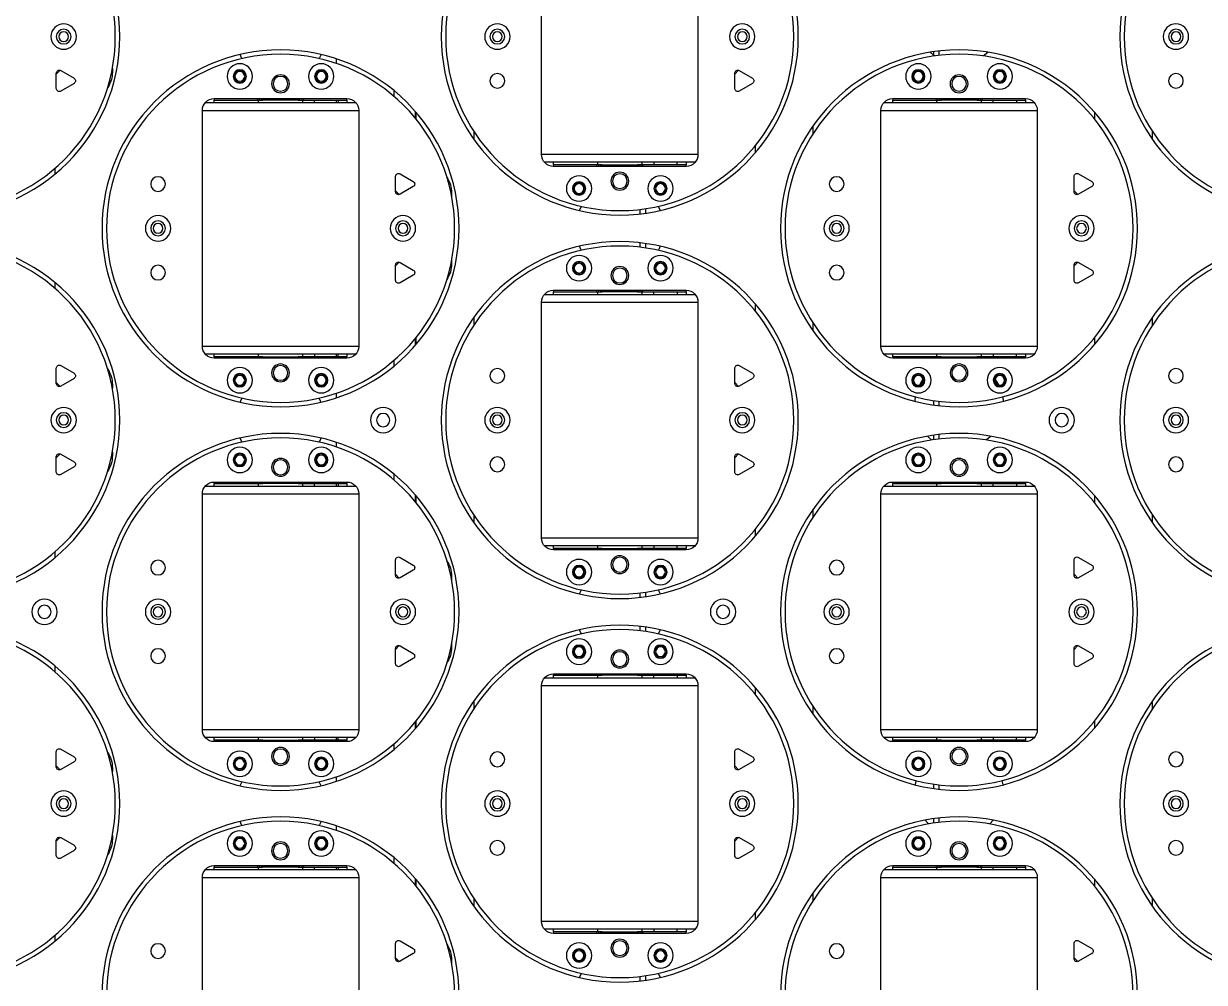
# Model space of a CAD drawing. Header units: millimetres. Extents: x 845401 to 948039, y 511594 to 550263.
# Drawn here: x 900760.8 to 901161, y 531946.1 to 532271.1 of the extents above; entities that cross this region are included whole.
import ezdxf

# ---------------------------------------------------------------- set-up
doc = ezdxf.new("R2010")
doc.units = ezdxf.units.MM
doc.layers.add('00', color=7, linetype='Continuous')
doc.layers.add('A-剖-0.10mm.......SECT-L01', color=255, linetype='Continuous', lineweight=18)

# ---------------------------------------------------------------- blocks, each defined once
blk = doc.blocks.new('1260包胶摆轮')
at = {"color": 7, "linetype": 'Continuous', "lineweight": 25}
for p, q in [((4842697.88, 878556.8), (4842697.88, 878476.8)), ((4842750.88, 878476.8), (4842750.88, 878556.8)), ((4842927.88, 878556.8), (4842927.88, 878476.8)), ((4842980.88, 878476.8), (4842980.88, 878556.8)), ((4842846.16, 878510.41), (4842846.16, 878511.92)), ((4842782.38, 878504.8), (4842782.38, 878505.96)), ((4842763.38, 878504.05), (4842764.64, 878505.36)), ((4842763.38, 878504.4), (4842763.38, 878499.2)), ((4842769.38, 878502.66), (4842764.88, 878505.26)), ((4842993.38, 878504.05), (4842994.64, 878505.36)), ((4842993.38, 878504.4), (4842993.38, 878499.2)), ((4842999.38, 878502.66), (4842994.88, 878505.26)), ((4842647.88, 878496.51), (4842647.88, 878498.47)), ((4842764.88, 878498.33), (4842769.38, 878500.93)), ((4842994.88, 878498.33), (4842999.38, 878500.93)), ((4842813.76, 878494.3), (4842865.01, 878494.3)), ((4842861.88, 878495.8), (4842816.88, 878495.8)), ((4842816.88, 878495.3), (4842816.88, 878495.8)), ((4842831.63, 878495.3), (4842816.88, 878495.3)), ((4842816.88, 878495.3), (4842816.88, 878494.3)), ((4842831.63, 878495.8), (4842831.63, 878495.3)), ((4842832.22, 878495.3), (4842831.63, 878495.3)), ((4842831.88, 878495.3), (4842831.88, 878494.3)), ((4842832.8, 878495.3), (4842832.22, 878495.3)), ((4842833.38, 878495.3), (4842832.8, 878495.3)), ((4842833.38, 878495.8), (4842833.38, 878495.3)), ((4842833.38, 878495.3), (4842845.38, 878495.3)), ((4842845.38, 878495.3), (4842845.38, 878495.8)), ((4842845.97, 878495.3), (4842845.38, 878495.3)), ((4842846.55, 878495.3), (4842845.97, 878495.3)), ((4842847.13, 878495.3), (4842846.55, 878495.3)), ((4842846.88, 878494.3), (4842846.88, 878495.3)), ((4842847.13, 878495.3), (4842847.13, 878495.8)), ((4842861.88, 878495.3), (4842847.13, 878495.3)), ((4842850.88, 878494.3), (4842850.88, 878495.3)), ((4842858.88, 878495.3), (4842858.88, 878494.3)), ((4842861.88, 878495.8), (4842861.88, 878495.3)), ((4842861.88, 878494.3), (4842861.88, 878495.3)), ((4842812.88, 878491.8), (4842812.88, 878411.8)), ((4842865.88, 878411.8), (4842865.88, 878491.8)), ((4842885.38, 878491.1), (4842885.38, 878488.74)), ((4842789.88, 878483.9), (4842789.88, 878486.58)), ((4843019.88, 878483.9), (4843019.88, 878486.58)), ((4842904.88, 878484.69), (4842904.88, 878482.01)), ((4842770.38, 878479.85), (4842770.38, 878477.5)), ((4843000.38, 878479.85), (4843000.38, 878477.5)), ((4842750.01, 878474.3), (4842698.76, 878474.3)), ((4842701.88, 878474.3), (4842701.88, 878473.3)), ((4842716.88, 878474.3), (4842716.88, 878473.3)), ((4842731.88, 878473.3), (4842731.88, 878474.3)), ((4842735.88, 878474.3), (4842735.88, 878473.3)), ((4842743.38, 878474.3), (4842743.38, 878473.3)), ((4842743.88, 878473.3), (4842743.88, 878474.3)), ((4842746.88, 878473.3), (4842746.88, 878474.3)), ((4842980.01, 878474.3), (4842928.76, 878474.3)), ((4842931.88, 878474.3), (4842931.88, 878473.3)), ((4842946.88, 878474.3), (4842946.88, 878473.3)), ((4842961.88, 878473.3), (4842961.88, 878474.3)), ((4842965.88, 878474.3), (4842965.88, 878473.3)), ((4842973.88, 878473.3), (4842973.88, 878474.3)), ((4842976.88, 878473.3), (4842976.88, 878474.3)), ((4842654.38, 878467.66), (4842649.88, 878470.26)), ((4842701.88, 878472.8), (4842701.88, 878473.3)), ((4842701.88, 878473.3), (4842716.63, 878473.3)), ((4842701.88, 878472.8), (4842746.88, 878472.8)), ((4842716.63, 878473.3), (4842716.63, 878472.8)), ((4842716.63, 878473.3), (4842717.22, 878473.3)), ((4842717.22, 878473.3), (4842717.8, 878473.3)), ((4842717.8, 878473.3), (4842718.38, 878473.3)), ((4842730.38, 878473.3), (4842718.38, 878473.3)), ((4842718.38, 878473.3), (4842718.38, 878472.8)), ((4842730.38, 878472.8), (4842730.38, 878473.3)), ((4842730.38, 878473.3), (4842730.97, 878473.3)), ((4842730.97, 878473.3), (4842731.55, 878473.3)), ((4842731.55, 878473.3), (4842732.13, 878473.3)), ((4842732.13, 878473.3), (4842746.88, 878473.3)), ((4842732.13, 878472.8), (4842732.13, 878473.3)), ((4842746.88, 878473.3), (4842746.88, 878472.8)), ((4842762.88, 878472.09), (4842762.88, 878470.13)), ((4842884.38, 878467.66), (4842879.88, 878470.26)), ((4842931.88, 878472.8), (4842931.88, 878473.3)), ((4842931.88, 878473.3), (4842946.63, 878473.3)), ((4842931.88, 878472.8), (4842976.88, 878472.8)), ((4842946.63, 878473.3), (4842946.63, 878472.8)), ((4842946.63, 878473.3), (4842947.22, 878473.3)), ((4842947.22, 878473.3), (4842947.8, 878473.3)), ((4842947.8, 878473.3), (4842948.38, 878473.3)), ((4842960.38, 878473.3), (4842948.38, 878473.3)), ((4842948.38, 878473.3), (4842948.38, 878472.8)), ((4842960.38, 878472.8), (4842960.38, 878473.3)), ((4842960.38, 878473.3), (4842960.97, 878473.3)), ((4842960.97, 878473.3), (4842961.55, 878473.3)), ((4842961.55, 878473.3), (4842962.13, 878473.3)), ((4842962.13, 878472.8), (4842962.13, 878473.3)), ((4842962.13, 878473.3), (4842976.88, 878473.3)), ((4842976.88, 878473.3), (4842976.88, 878472.8)), ((4842648.38, 878469.4), (4842648.38, 878464.2)), ((4842649.88, 878463.33), (4842654.38, 878465.93)), ((4842878.38, 878469.4), (4842878.38, 878464.2)), ((4842879.88, 878463.33), (4842884.38, 878465.93)), ((4842649.64, 878463.23), (4842648.38, 878464.54)), ((4842667.38, 878462.63), (4842667.38, 878463.8)), ((4842879.64, 878463.23), (4842878.38, 878464.54)), ((4842743.38, 878460.94), (4842743.38, 878459.36)), ((4842947.66, 878458.18), (4842947.66, 878456.67)), ((4842947.66, 878446.92), (4842947.66, 878445.41)), ((4842743.38, 878444.24), (4842743.38, 878442.66)), ((4842939.57, 878445.46), (4842939.88, 878443.99)), ((4842968.89, 878443.99), (4842969.2, 878445.46)), ((4842648.38, 878439.05), (4842649.64, 878440.36)), ((4842648.38, 878439.4), (4842648.38, 878434.2)), ((4842654.38, 878437.66), (4842649.88, 878440.26)), ((4842667.38, 878439.8), (4842667.38, 878440.96)), ((4842878.38, 878439.05), (4842879.64, 878440.36)), ((4842878.38, 878439.4), (4842878.38, 878434.2)), ((4842884.38, 878437.66), (4842879.88, 878440.26)), ((4842649.88, 878433.33), (4842654.38, 878435.93)), ((4842879.88, 878433.33), (4842884.38, 878435.93)), ((4842746.88, 878430.8), (4842701.88, 878430.8)), ((4842701.88, 878430.3), (4842701.88, 878430.8)), ((4842716.63, 878430.3), (4842701.88, 878430.3)), ((4842701.88, 878430.3), (4842701.88, 878429.3)), ((4842716.63, 878430.8), (4842716.63, 878430.3)), ((4842717.22, 878430.3), (4842716.63, 878430.3)), ((4842716.88, 878430.3), (4842716.88, 878429.3)), ((4842717.8, 878430.3), (4842717.22, 878430.3)), ((4842718.38, 878430.3), (4842717.8, 878430.3)), ((4842718.38, 878430.8), (4842718.38, 878430.3)), ((4842718.38, 878430.3), (4842730.38, 878430.3)), ((4842730.38, 878430.3), (4842730.38, 878430.8)), ((4842730.97, 878430.3), (4842730.38, 878430.3)), ((4842731.55, 878430.3), (4842730.97, 878430.3)), ((4842732.13, 878430.3), (4842731.55, 878430.3)), ((4842731.88, 878429.3), (4842731.88, 878430.3)), ((4842732.13, 878430.3), (4842732.13, 878430.8)), ((4842746.88, 878430.3), (4842732.13, 878430.3)), ((4842735.88, 878429.3), (4842735.88, 878430.3)), ((4842743.38, 878430.3), (4842743.38, 878429.3)), ((4842743.88, 878430.3), (4842743.88, 878429.3)), ((4842746.88, 878430.8), (4842746.88, 878430.3)), ((4842746.88, 878429.3), (4842746.88, 878430.3)), ((4842762.88, 878433.47), (4842762.88, 878431.51)), ((4842976.88, 878430.8), (4842931.88, 878430.8)), ((4842931.88, 878430.3), (4842931.88, 878430.8)), ((4842946.63, 878430.3), (4842931.88, 878430.3)), ((4842931.88, 878430.3), (4842931.88, 878429.3)), ((4842946.63, 878430.8), (4842946.63, 878430.3)), ((4842947.22, 878430.3), (4842946.63, 878430.3)), ((4842946.88, 878430.3), (4842946.88, 878429.3)), ((4842947.8, 878430.3), (4842947.22, 878430.3)), ((4842948.38, 878430.3), (4842947.8, 878430.3)), ((4842948.38, 878430.8), (4842948.38, 878430.3)), ((4842948.38, 878430.3), (4842960.38, 878430.3)), ((4842960.38, 878430.3), (4842960.38, 878430.8)), ((4842960.97, 878430.3), (4842960.38, 878430.3)), ((4842961.55, 878430.3), (4842960.97, 878430.3)), ((4842962.13, 878430.3), (4842961.55, 878430.3)), ((4842961.88, 878429.3), (4842961.88, 878430.3)), ((4842962.13, 878430.3), (4842962.13, 878430.8)), ((4842976.88, 878430.3), (4842962.13, 878430.3)), ((4842965.88, 878429.3), (4842965.88, 878430.3)), ((4842973.88, 878430.3), (4842973.88, 878429.3)), ((4842976.88, 878430.8), (4842976.88, 878430.3)), ((4842976.88, 878429.3), (4842976.88, 878430.3)), ((4842697.88, 878426.8), (4842697.88, 878346.8)), ((4842698.76, 878429.3), (4842750.01, 878429.3)), ((4842750.88, 878346.8), (4842750.88, 878426.8)), ((4842770.38, 878426.1), (4842770.38, 878423.74)), ((4842927.88, 878426.8), (4842927.88, 878346.8)), ((4842928.76, 878429.3), (4842980.01, 878429.3)), ((4842980.88, 878346.8), (4842980.88, 878426.8)), ((4843000.38, 878426.1), (4843000.38, 878423.74)), ((4842789.88, 878417.01), (4842789.88, 878419.69)), ((4842904.88, 878421.58), (4842904.88, 878418.9)), ((4843019.88, 878417.01), (4843019.88, 878419.69)), ((4842885.38, 878414.85), (4842885.38, 878412.5)), ((4842647.88, 878405.13), (4842647.88, 878407.09)), ((4842865.01, 878409.3), (4842813.76, 878409.3)), ((4842816.88, 878409.3), (4842816.88, 878408.3)), ((4842816.88, 878408.3), (4842831.63, 878408.3)), ((4842816.88, 878407.8), (4842816.88, 878408.3)), ((4842816.88, 878407.8), (4842861.88, 878407.8)), ((4842831.63, 878408.3), (4842831.63, 878407.8)), ((4842831.63, 878408.3), (4842832.22, 878408.3)), ((4842831.88, 878409.3), (4842831.88, 878408.3)), ((4842832.22, 878408.3), (4842832.8, 878408.3)), ((4842832.8, 878408.3), (4842833.38, 878408.3)), ((4842845.38, 878408.3), (4842833.38, 878408.3)), ((4842833.38, 878408.3), (4842833.38, 878407.8)), ((4842845.38, 878407.8), (4842845.38, 878408.3)), ((4842845.38, 878408.3), (4842845.97, 878408.3)), ((4842845.97, 878408.3), (4842846.55, 878408.3)), ((4842846.55, 878408.3), (4842847.13, 878408.3)), ((4842846.88, 878408.3), (4842846.88, 878409.3)), ((4842847.13, 878407.8), (4842847.13, 878408.3)), ((4842847.13, 878408.3), (4842861.88, 878408.3)), ((4842850.88, 878409.3), (4842850.88, 878408.3)), ((4842858.88, 878408.3), (4842858.88, 878409.3)), ((4842861.88, 878408.3), (4842861.88, 878409.3)), ((4842861.88, 878408.3), (4842861.88, 878407.8)), ((4842763.38, 878404.4), (4842763.38, 878399.2)), ((4842769.38, 878402.66), (4842764.88, 878405.26)), ((4842993.38, 878404.4), (4842993.38, 878399.2)), ((4842999.38, 878402.66), (4842994.88, 878405.26)), ((4842764.64, 878398.23), (4842763.38, 878399.54)), ((4842764.88, 878398.33), (4842769.38, 878400.93)), ((4842782.38, 878397.63), (4842782.38, 878398.8)), ((4842994.64, 878398.23), (4842993.38, 878399.54)), ((4842994.88, 878398.33), (4842999.38, 878400.93)), ((4842846.16, 878391.68), (4842846.16, 878393.19)), ((4842846.16, 878380.41), (4842846.16, 878381.92)), ((4842763.38, 878374.05), (4842764.64, 878375.36)), ((4842763.38, 878374.4), (4842763.38, 878369.2)), ((4842769.38, 878372.66), (4842764.88, 878375.26)), ((4842782.38, 878374.8), (4842782.38, 878375.96)), ((4842993.38, 878374.05), (4842994.64, 878375.36)), ((4842993.38, 878374.4), (4842993.38, 878369.2)), ((4842999.38, 878372.66), (4842994.88, 878375.26)), ((4842764.88, 878368.33), (4842769.38, 878370.93)), ((4842994.88, 878368.33), (4842999.38, 878370.93)), ((4842647.88, 878366.51), (4842647.88, 878368.47)), ((4842861.88, 878365.8), (4842816.88, 878365.8)), ((4842816.88, 878365.3), (4842816.88, 878365.8)), ((4842831.63, 878365.8), (4842831.63, 878365.3)), ((4842833.38, 878365.8), (4842833.38, 878365.3)), ((4842845.38, 878365.3), (4842845.38, 878365.8)), ((4842847.13, 878365.3), (4842847.13, 878365.8)), ((4842861.88, 878365.8), (4842861.88, 878365.3)), ((4842812.88, 878361.8), (4842812.88, 878281.8)), ((4842813.76, 878364.3), (4842865.01, 878364.3)), ((4842831.63, 878365.3), (4842816.88, 878365.3)), ((4842816.88, 878365.3), (4842816.88, 878364.3)), ((4842832.22, 878365.3), (4842831.63, 878365.3)), ((4842831.88, 878365.3), (4842831.88, 878364.3)), ((4842832.8, 878365.3), (4842832.22, 878365.3)), ((4842833.38, 878365.3), (4842832.8, 878365.3)), ((4842833.38, 878365.3), (4842845.38, 878365.3)), ((4842845.97, 878365.3), (4842845.38, 878365.3)), ((4842846.55, 878365.3), (4842845.97, 878365.3)), ((4842847.13, 878365.3), (4842846.55, 878365.3)), ((4842846.88, 878364.3), (4842846.88, 878365.3)), ((4842861.88, 878365.3), (4842847.13, 878365.3)), ((4842850.88, 878364.3), (4842850.88, 878365.3)), ((4842858.88, 878365.3), (4842858.88, 878364.3)), ((4842861.88, 878364.3), (4842861.88, 878365.3)), ((4842865.88, 878281.8), (4842865.88, 878361.8)), ((4842885.38, 878361.1), (4842885.38, 878358.74)), ((4842789.88, 878353.9), (4842789.88, 878356.58)), ((4842904.88, 878354.69), (4842904.88, 878352.01)), ((4843019.88, 878353.9), (4843019.88, 878356.58)), ((4842770.38, 878349.85), (4842770.38, 878347.5)), ((4843000.38, 878349.85), (4843000.38, 878347.5)), ((4842750.01, 878344.3), (4842698.76, 878344.3)), ((4842701.88, 878344.3), (4842701.88, 878343.3)), ((4842701.88, 878343.3), (4842716.63, 878343.3)), ((4842701.88, 878342.8), (4842701.88, 878343.3)), ((4842701.88, 878342.8), (4842746.88, 878342.8)), ((4842716.63, 878343.3), (4842716.63, 878342.8)), ((4842716.63, 878343.3), (4842717.22, 878343.3)), ((4842716.88, 878344.3), (4842716.88, 878343.3)), ((4842717.22, 878343.3), (4842717.8, 878343.3)), ((4842717.8, 878343.3), (4842718.38, 878343.3)), ((4842730.38, 878343.3), (4842718.38, 878343.3)), ((4842718.38, 878343.3), (4842718.38, 878342.8)), ((4842730.38, 878342.8), (4842730.38, 878343.3)), ((4842730.38, 878343.3), (4842730.97, 878343.3)), ((4842730.97, 878343.3), (4842731.55, 878343.3)), ((4842731.55, 878343.3), (4842732.13, 878343.3)), ((4842731.88, 878343.3), (4842731.88, 878344.3)), ((4842732.13, 878342.8), (4842732.13, 878343.3)), ((4842732.13, 878343.3), (4842746.88, 878343.3)), ((4842735.88, 878344.3), (4842735.88, 878343.3)), ((4842743.38, 878344.3), (4842743.38, 878343.3)), ((4842743.88, 878343.3), (4842743.88, 878344.3)), ((4842746.88, 878343.3), (4842746.88, 878344.3)), ((4842746.88, 878343.3), (4842746.88, 878342.8)), ((4842762.88, 878342.09), (4842762.88, 878340.13)), ((4842980.01, 878344.3), (4842928.76, 878344.3)), ((4842931.88, 878344.3), (4842931.88, 878343.3)), ((4842931.88, 878342.8), (4842931.88, 878343.3)), ((4842931.88, 878343.3), (4842946.63, 878343.3)), ((4842931.88, 878342.8), (4842976.88, 878342.8)), ((4842946.63, 878343.3), (4842946.63, 878342.8)), ((4842946.63, 878343.3), (4842947.22, 878343.3)), ((4842946.88, 878344.3), (4842946.88, 878343.3)), ((4842947.22, 878343.3), (4842947.8, 878343.3)), ((4842947.8, 878343.3), (4842948.38, 878343.3)), ((4842960.38, 878343.3), (4842948.38, 878343.3)), ((4842948.38, 878343.3), (4842948.38, 878342.8)), ((4842960.38, 878342.8), (4842960.38, 878343.3)), ((4842960.38, 878343.3), (4842960.97, 878343.3)), ((4842960.97, 878343.3), (4842961.55, 878343.3)), ((4842961.55, 878343.3), (4842962.13, 878343.3)), ((4842961.88, 878343.3), (4842961.88, 878344.3)), ((4842962.13, 878342.8), (4842962.13, 878343.3)), ((4842962.13, 878343.3), (4842976.88, 878343.3)), ((4842965.88, 878344.3), (4842965.88, 878343.3)), ((4842973.88, 878343.3), (4842973.88, 878344.3)), ((4842976.88, 878343.3), (4842976.88, 878344.3)), ((4842976.88, 878343.3), (4842976.88, 878342.8)), ((4842648.38, 878339.4), (4842648.38, 878334.2)), ((4842654.38, 878337.66), (4842649.88, 878340.26)), ((4842878.38, 878339.4), (4842878.38, 878334.2)), ((4842884.38, 878337.66), (4842879.88, 878340.26)), ((4842649.64, 878333.23), (4842648.38, 878334.54)), ((4842649.88, 878333.33), (4842654.38, 878335.93)), ((4842667.38, 878332.63), (4842667.38, 878333.8)), ((4842879.64, 878333.23), (4842878.38, 878334.54)), ((4842879.88, 878333.33), (4842884.38, 878335.93)), ((4842743.38, 878330.94), (4842743.38, 878329.36)), ((4842947.66, 878328.18), (4842947.66, 878326.67)), ((4842743.38, 878314.24), (4842743.38, 878312.66)), ((4842947.66, 878316.92), (4842947.66, 878315.41)), ((4842648.38, 878309.05), (4842649.64, 878310.36)), ((4842654.38, 878307.66), (4842649.88, 878310.26)), ((4842667.38, 878309.8), (4842667.38, 878310.96)), ((4842878.38, 878309.05), (4842879.64, 878310.36)), ((4842884.38, 878307.66), (4842879.88, 878310.26)), ((4842648.38, 878309.4), (4842648.38, 878304.2)), ((4842649.88, 878303.33), (4842654.38, 878305.93)), ((4842878.38, 878309.4), (4842878.38, 878304.2)), ((4842879.88, 878303.33), (4842884.38, 878305.93)), ((4842762.88, 878303.47), (4842762.88, 878301.51)), ((4842698.76, 878299.3), (4842750.01, 878299.3)), ((4842746.88, 878300.8), (4842701.88, 878300.8)), ((4842701.88, 878300.3), (4842701.88, 878300.8)), ((4842716.63, 878300.3), (4842701.88, 878300.3)), ((4842701.88, 878300.3), (4842701.88, 878299.3)), ((4842716.63, 878300.8), (4842716.63, 878300.3)), ((4842717.22, 878300.3), (4842716.63, 878300.3)), ((4842716.88, 878300.3), (4842716.88, 878299.3)), ((4842717.8, 878300.3), (4842717.22, 878300.3)), ((4842718.38, 878300.3), (4842717.8, 878300.3)), ((4842718.38, 878300.8), (4842718.38, 878300.3)), ((4842718.38, 878300.3), (4842730.38, 878300.3)), ((4842730.38, 878300.3), (4842730.38, 878300.8)), ((4842730.97, 878300.3), (4842730.38, 878300.3)), ((4842731.55, 878300.3), (4842730.97, 878300.3)), ((4842732.13, 878300.3), (4842731.55, 878300.3)), ((4842731.88, 878299.3), (4842731.88, 878300.3)), ((4842732.13, 878300.3), (4842732.13, 878300.8)), ((4842746.88, 878300.3), (4842732.13, 878300.3)), ((4842735.88, 878299.3), (4842735.88, 878300.3)), ((4842743.38, 878300.3), (4842743.38, 878299.3)), ((4842743.88, 878300.3), (4842743.88, 878299.3)), ((4842746.88, 878300.8), (4842746.88, 878300.3)), ((4842746.88, 878299.3), (4842746.88, 878300.3)), ((4842928.76, 878299.3), (4842980.01, 878299.3)), ((4842976.88, 878300.8), (4842931.88, 878300.8)), ((4842931.88, 878300.3), (4842931.88, 878300.8)), ((4842946.63, 878300.3), (4842931.88, 878300.3)), ((4842931.88, 878300.3), (4842931.88, 878299.3)), ((4842946.63, 878300.8), (4842946.63, 878300.3)), ((4842947.22, 878300.3), (4842946.63, 878300.3)), ((4842946.88, 878300.3), (4842946.88, 878299.3)), ((4842947.8, 878300.3), (4842947.22, 878300.3)), ((4842948.38, 878300.3), (4842947.8, 878300.3)), ((4842948.38, 878300.8), (4842948.38, 878300.3)), ((4842948.38, 878300.3), (4842960.38, 878300.3)), ((4842960.38, 878300.3), (4842960.38, 878300.8)), ((4842960.97, 878300.3), (4842960.38, 878300.3)), ((4842961.55, 878300.3), (4842960.97, 878300.3)), ((4842962.13, 878300.3), (4842961.55, 878300.3)), ((4842961.88, 878299.3), (4842961.88, 878300.3)), ((4842962.13, 878300.3), (4842962.13, 878300.8)), ((4842976.88, 878300.3), (4842962.13, 878300.3)), ((4842965.88, 878299.3), (4842965.88, 878300.3)), ((4842973.88, 878300.3), (4842973.88, 878299.3)), ((4842976.88, 878300.8), (4842976.88, 878300.3)), ((4842976.88, 878299.3), (4842976.88, 878300.3)), ((4842697.88, 878296.8), (4842697.88, 878216.8)), ((4842750.88, 878216.8), (4842750.88, 878296.8)), ((4842770.38, 878296.1), (4842770.38, 878293.74)), ((4842927.88, 878296.8), (4842927.88, 878216.8)), ((4842980.88, 878216.8), (4842980.88, 878296.8)), ((4843000.38, 878296.1), (4843000.38, 878293.74)), ((4842904.88, 878291.58), (4842904.88, 878288.9)), ((4842789.88, 878287.01), (4842789.88, 878289.69)), ((4843019.88, 878287.01), (4843019.88, 878289.69)), ((4842885.38, 878284.85), (4842885.38, 878282.5)), ((4842865.01, 878279.3), (4842813.76, 878279.3)), ((4842816.88, 878279.3), (4842816.88, 878278.3)), ((4842816.88, 878277.8), (4842816.88, 878278.3)), ((4842816.88, 878278.3), (4842831.63, 878278.3)), ((4842816.88, 878277.8), (4842861.88, 878277.8)), ((4842831.63, 878278.3), (4842831.63, 878277.8)), ((4842831.63, 878278.3), (4842832.22, 878278.3)), ((4842831.88, 878279.3), (4842831.88, 878278.3)), ((4842832.22, 878278.3), (4842832.8, 878278.3)), ((4842832.8, 878278.3), (4842833.38, 878278.3)), ((4842845.38, 878278.3), (4842833.38, 878278.3)), ((4842833.38, 878278.3), (4842833.38, 878277.8)), ((4842845.38, 878277.8), (4842845.38, 878278.3)), ((4842845.38, 878278.3), (4842845.97, 878278.3)), ((4842845.97, 878278.3), (4842846.55, 878278.3)), ((4842846.55, 878278.3), (4842847.13, 878278.3)), ((4842846.88, 878278.3), (4842846.88, 878279.3)), ((4842847.13, 878277.8), (4842847.13, 878278.3)), ((4842847.13, 878278.3), (4842861.88, 878278.3)), ((4842850.88, 878279.3), (4842850.88, 878278.3)), ((4842858.88, 878278.3), (4842858.88, 878279.3)), ((4842861.88, 878278.3), (4842861.88, 878279.3)), ((4842861.88, 878278.3), (4842861.88, 878277.8)), ((4842647.88, 878275.13), (4842647.88, 878277.09)), ((4842763.38, 878274.4), (4842763.38, 878269.2)), ((4842769.38, 878272.66), (4842764.88, 878275.26)), ((4842993.38, 878274.4), (4842993.38, 878269.2)), ((4842999.38, 878272.66), (4842994.88, 878275.26)), ((4842764.88, 878268.33), (4842769.38, 878270.93)), ((4842994.88, 878268.33), (4842999.38, 878270.93)), ((4842764.64, 878268.23), (4842763.38, 878269.54)), ((4842782.38, 878267.63), (4842782.38, 878268.8)), ((4842994.64, 878268.23), (4842993.38, 878269.54)), ((4842846.16, 878261.68), (4842846.16, 878263.19)), ((4842846.16, 878250.41), (4842846.16, 878251.92)), ((4842782.38, 878244.8), (4842782.38, 878245.96)), ((4842763.38, 878244.05), (4842764.64, 878245.36)), ((4842763.38, 878244.4), (4842763.38, 878239.2)), ((4842769.38, 878242.66), (4842764.88, 878245.26)), ((4842993.38, 878244.05), (4842994.64, 878245.36)), ((4842993.38, 878244.4), (4842993.38, 878239.2)), ((4842999.38, 878242.66), (4842994.88, 878245.26)), ((4842647.88, 878236.51), (4842647.88, 878238.47)), ((4842764.88, 878238.33), (4842769.38, 878240.93)), ((4842994.88, 878238.33), (4842999.38, 878240.93)), ((4842813.76, 878234.3), (4842865.01, 878234.3)), ((4842861.88, 878235.8), (4842816.88, 878235.8)), ((4842816.88, 878235.3), (4842816.88, 878235.8)), ((4842831.63, 878235.3), (4842816.88, 878235.3)), ((4842816.88, 878235.3), (4842816.88, 878234.3)), ((4842831.63, 878235.8), (4842831.63, 878235.3)), ((4842832.22, 878235.3), (4842831.63, 878235.3)), ((4842831.88, 878235.3), (4842831.88, 878234.3)), ((4842832.8, 878235.3), (4842832.22, 878235.3)), ((4842833.38, 878235.3), (4842832.8, 878235.3)), ((4842833.38, 878235.8), (4842833.38, 878235.3)), ((4842833.38, 878235.3), (4842845.38, 878235.3)), ((4842845.38, 878235.3), (4842845.38, 878235.8)), ((4842845.97, 878235.3), (4842845.38, 878235.3)), ((4842846.55, 878235.3), (4842845.97, 878235.3)), ((4842847.13, 878235.3), (4842846.55, 878235.3)), ((4842846.88, 878234.3), (4842846.88, 878235.3)), ((4842847.13, 878235.3), (4842847.13, 878235.8)), ((4842861.88, 878235.3), (4842847.13, 878235.3)), ((4842850.88, 878234.3), (4842850.88, 878235.3)), ((4842858.88, 878235.3), (4842858.88, 878234.3)), ((4842861.88, 878235.8), (4842861.88, 878235.3)), ((4842861.88, 878234.3), (4842861.88, 878235.3)), ((4842812.88, 878231.8), (4842812.88, 878151.8)), ((4842865.88, 878151.8), (4842865.88, 878231.8)), ((4842885.38, 878231.1), (4842885.38, 878228.74)), ((4842789.88, 878223.9), (4842789.88, 878226.58)), ((4843019.88, 878223.9), (4843019.88, 878226.58)), ((4842904.88, 878224.69), (4842904.88, 878222.01)), ((4842770.38, 878219.85), (4842770.38, 878217.5)), ((4843000.38, 878219.85), (4843000.38, 878217.5)), ((4842750.01, 878214.3), (4842698.76, 878214.3)), ((4842701.88, 878214.3), (4842701.88, 878213.3)), ((4842716.88, 878214.3), (4842716.88, 878213.3)), ((4842731.88, 878213.3), (4842731.88, 878214.3)), ((4842735.88, 878214.3), (4842735.88, 878213.3)), ((4842743.38, 878214.3), (4842743.38, 878213.3)), ((4842743.88, 878213.3), (4842743.88, 878214.3)), ((4842746.88, 878213.3), (4842746.88, 878214.3)), ((4842980.01, 878214.3), (4842928.76, 878214.3)), ((4842931.88, 878214.3), (4842931.88, 878213.3)), ((4842946.88, 878214.3), (4842946.88, 878213.3)), ((4842961.88, 878213.3), (4842961.88, 878214.3)), ((4842965.88, 878214.3), (4842965.88, 878213.3)), ((4842973.88, 878213.3), (4842973.88, 878214.3)), ((4842976.88, 878213.3), (4842976.88, 878214.3)), ((4842654.38, 878207.66), (4842649.88, 878210.26)), ((4842701.88, 878213.3), (4842716.63, 878213.3)), ((4842701.88, 878212.8), (4842701.88, 878213.3)), ((4842701.88, 878212.8), (4842746.88, 878212.8)), ((4842716.63, 878213.3), (4842716.63, 878212.8)), ((4842716.63, 878213.3), (4842717.22, 878213.3)), ((4842717.22, 878213.3), (4842717.8, 878213.3)), ((4842717.8, 878213.3), (4842718.38, 878213.3)), ((4842730.38, 878213.3), (4842718.38, 878213.3)), ((4842718.38, 878213.3), (4842718.38, 878212.8)), ((4842730.38, 878212.8), (4842730.38, 878213.3)), ((4842730.38, 878213.3), (4842730.97, 878213.3)), ((4842730.97, 878213.3), (4842731.55, 878213.3)), ((4842731.55, 878213.3), (4842732.13, 878213.3)), ((4842732.13, 878213.3), (4842746.88, 878213.3)), ((4842732.13, 878212.8), (4842732.13, 878213.3)), ((4842746.88, 878213.3), (4842746.88, 878212.8)), ((4842762.88, 878212.09), (4842762.88, 878210.13)), ((4842884.38, 878207.66), (4842879.88, 878210.26)), ((4842931.88, 878212.8), (4842931.88, 878213.3)), ((4842931.88, 878213.3), (4842946.63, 878213.3)), ((4842931.88, 878212.8), (4842976.88, 878212.8)), ((4842946.63, 878213.3), (4842946.63, 878212.8)), ((4842946.63, 878213.3), (4842947.22, 878213.3)), ((4842947.22, 878213.3), (4842947.8, 878213.3)), ((4842947.8, 878213.3), (4842948.38, 878213.3)), ((4842960.38, 878213.3), (4842948.38, 878213.3)), ((4842948.38, 878213.3), (4842948.38, 878212.8)), ((4842960.38, 878212.8), (4842960.38, 878213.3)), ((4842960.38, 878213.3), (4842960.97, 878213.3)), ((4842960.97, 878213.3), (4842961.55, 878213.3)), ((4842961.55, 878213.3), (4842962.13, 878213.3)), ((4842962.13, 878212.8), (4842962.13, 878213.3)), ((4842962.13, 878213.3), (4842976.88, 878213.3)), ((4842976.88, 878213.3), (4842976.88, 878212.8)), ((4842648.38, 878209.4), (4842648.38, 878204.2)), ((4842649.88, 878203.33), (4842654.38, 878205.93)), ((4842878.38, 878209.4), (4842878.38, 878204.2)), ((4842879.88, 878203.33), (4842884.38, 878205.93)), ((4842649.64, 878203.23), (4842648.38, 878204.54)), ((4842667.38, 878202.63), (4842667.38, 878203.8)), ((4842879.64, 878203.23), (4842878.38, 878204.54)), ((4842743.38, 878200.94), (4842743.38, 878199.36)), ((4842947.66, 878198.18), (4842947.66, 878196.67))]:
    blk.add_line(p, q, dxfattribs=at)
at = {"color": 8, "linetype": 'Continuous', "lineweight": 25}
for p, q in [((4842848.16, 878511.66), (4842848.16, 878510.14)), ((4842832.22, 878495.8), (4842832.22, 878495.3)), ((4842832.8, 878495.3), (4842832.8, 878495.8)), ((4842845.97, 878495.8), (4842845.97, 878495.3)), ((4842846.55, 878495.3), (4842846.55, 878495.8)), ((4842865.88, 878491.8), (4842812.88, 878491.8)), ((4842770.15, 878479.56), (4842770.15, 878477.23)), ((4842697.88, 878476.8), (4842750.88, 878476.8)), ((4842927.88, 878476.8), (4842980.88, 878476.8)), ((4842717.22, 878473.3), (4842717.22, 878472.8)), ((4842717.8, 878472.8), (4842717.8, 878473.3)), ((4842730.97, 878473.3), (4842730.97, 878472.8)), ((4842731.55, 878472.8), (4842731.55, 878473.3)), ((4842947.22, 878473.3), (4842947.22, 878472.8)), ((4842947.8, 878472.8), (4842947.8, 878473.3)), ((4842960.97, 878473.3), (4842960.97, 878472.8)), ((4842961.55, 878472.8), (4842961.55, 878473.3)), ((4842945.66, 878456.93), (4842945.66, 878458.45)), ((4842945.66, 878445.15), (4842945.66, 878446.67)), ((4842717.22, 878430.8), (4842717.22, 878430.3)), ((4842717.8, 878430.3), (4842717.8, 878430.8)), ((4842730.97, 878430.8), (4842730.97, 878430.3)), ((4842731.55, 878430.3), (4842731.55, 878430.8)), ((4842947.22, 878430.8), (4842947.22, 878430.3)), ((4842947.8, 878430.3), (4842947.8, 878430.8)), ((4842960.97, 878430.8), (4842960.97, 878430.3)), ((4842961.55, 878430.3), (4842961.55, 878430.8)), ((4842750.88, 878426.8), (4842697.88, 878426.8)), ((4842770.15, 878426.37), (4842770.15, 878424.03)), ((4842980.88, 878426.8), (4842927.88, 878426.8)), ((4842812.88, 878411.8), (4842865.88, 878411.8)), ((4842832.22, 878408.3), (4842832.22, 878407.8)), ((4842832.8, 878407.8), (4842832.8, 878408.3)), ((4842845.97, 878408.3), (4842845.97, 878407.8)), ((4842846.55, 878407.8), (4842846.55, 878408.3)), ((4842848.16, 878393.45), (4842848.16, 878391.94)), ((4842848.16, 878381.66), (4842848.16, 878380.14)), ((4842832.22, 878365.8), (4842832.22, 878365.3)), ((4842832.8, 878365.3), (4842832.8, 878365.8)), ((4842845.97, 878365.8), (4842845.97, 878365.3)), ((4842846.55, 878365.3), (4842846.55, 878365.8)), ((4842865.88, 878361.8), (4842812.88, 878361.8)), ((4842697.88, 878346.8), (4842750.88, 878346.8)), ((4842770.15, 878349.56), (4842770.15, 878347.23)), ((4842927.88, 878346.8), (4842980.88, 878346.8)), ((4842717.22, 878343.3), (4842717.22, 878342.8)), ((4842717.8, 878342.8), (4842717.8, 878343.3)), ((4842730.97, 878343.3), (4842730.97, 878342.8)), ((4842731.55, 878342.8), (4842731.55, 878343.3)), ((4842947.22, 878343.3), (4842947.22, 878342.8)), ((4842947.8, 878342.8), (4842947.8, 878343.3)), ((4842960.97, 878343.3), (4842960.97, 878342.8)), ((4842961.55, 878342.8), (4842961.55, 878343.3)), ((4842945.66, 878326.93), (4842945.66, 878328.45)), ((4842945.66, 878315.15), (4842945.66, 878316.67)), ((4842717.22, 878300.8), (4842717.22, 878300.3)), ((4842717.8, 878300.3), (4842717.8, 878300.8)), ((4842730.97, 878300.8), (4842730.97, 878300.3)), ((4842731.55, 878300.3), (4842731.55, 878300.8)), ((4842947.22, 878300.8), (4842947.22, 878300.3)), ((4842947.8, 878300.3), (4842947.8, 878300.8)), ((4842960.97, 878300.8), (4842960.97, 878300.3)), ((4842961.55, 878300.3), (4842961.55, 878300.8)), ((4842750.88, 878296.8), (4842697.88, 878296.8)), ((4842770.15, 878296.37), (4842770.15, 878294.03)), ((4842980.88, 878296.8), (4842927.88, 878296.8)), ((4842812.88, 878281.8), (4842865.88, 878281.8)), ((4842832.22, 878278.3), (4842832.22, 878277.8)), ((4842832.8, 878277.8), (4842832.8, 878278.3)), ((4842845.97, 878278.3), (4842845.97, 878277.8)), ((4842846.55, 878277.8), (4842846.55, 878278.3)), ((4842848.16, 878263.45), (4842848.16, 878261.94)), ((4842848.16, 878251.66), (4842848.16, 878250.14)), ((4842832.22, 878235.8), (4842832.22, 878235.3)), ((4842832.8, 878235.3), (4842832.8, 878235.8)), ((4842845.97, 878235.8), (4842845.97, 878235.3)), ((4842846.55, 878235.3), (4842846.55, 878235.8)), ((4842865.88, 878231.8), (4842812.88, 878231.8)), ((4842770.15, 878219.56), (4842770.15, 878217.23)), ((4842697.88, 878216.8), (4842750.88, 878216.8)), ((4842927.88, 878216.8), (4842980.88, 878216.8)), ((4842717.22, 878213.3), (4842717.22, 878212.8)), ((4842717.8, 878212.8), (4842717.8, 878213.3)), ((4842730.97, 878213.3), (4842730.97, 878212.8)), ((4842731.55, 878212.8), (4842731.55, 878213.3)), ((4842947.22, 878213.3), (4842947.22, 878212.8)), ((4842947.8, 878212.8), (4842947.8, 878213.3)), ((4842960.97, 878213.3), (4842960.97, 878212.8)), ((4842961.55, 878212.8), (4842961.55, 878213.3)), ((4842945.66, 878196.93), (4842945.66, 878198))]:
    blk.add_line(p, q, dxfattribs=at)
at = {"color": 7, "linetype": 'Continuous', "lineweight": 25, "flags": 128}
for points in [[(4842825.67, 878510.72), (4842825.7, 878510.66), (4842826.37, 878509.34)], [(4842852.4, 878509.34), (4842853.07, 878510.66), (4842853.1, 878510.72)], [(4842711.36, 878459.25), (4842711.2, 878458.96), (4842710.67, 878457.87)], [(4842738.1, 878457.87), (4842737.56, 878458.96), (4842737.4, 878459.25)], [(4842944.08, 878458.7), (4842943.98, 878458.61), (4842942.86, 878457.41)], [(4842965.9, 878457.41), (4842964.78, 878458.61), (4842964.68, 878458.7)], [(4842710.67, 878445.72), (4842710.69, 878445.66), (4842711.36, 878444.34)], [(4842737.4, 878444.34), (4842738.07, 878445.66), (4842738.1, 878445.72)], [(4842826.37, 878394.25), (4842826.21, 878393.96), (4842825.67, 878392.87)], [(4842853.1, 878392.87), (4842852.56, 878393.96), (4842852.4, 878394.25)], [(4842825.67, 878380.72), (4842825.7, 878380.66), (4842826.37, 878379.34)], [(4842852.4, 878379.34), (4842853.07, 878380.66), (4842853.1, 878380.72)], [(4842711.36, 878329.25), (4842711.2, 878328.96), (4842710.67, 878327.87)], [(4842738.1, 878327.87), (4842737.56, 878328.96), (4842737.4, 878329.25)], [(4842945.05, 878328.54), (4842943.98, 878327.61), (4842943.63, 878327.26)], [(4842965.13, 878327.26), (4842964.78, 878327.61), (4842963.72, 878328.54)], [(4842710.67, 878315.72), (4842710.69, 878315.66), (4842711.36, 878314.34)], [(4842737.4, 878314.34), (4842738.07, 878315.66), (4842738.1, 878315.72)], [(4842939.45, 878315.43), (4842939.48, 878315.08), (4842939.66, 878313.93)], [(4842969.11, 878313.93), (4842969.28, 878315.08), (4842969.32, 878315.43)], [(4842941.08, 878309.87), (4842941.79, 878308.64), (4842942.21, 878308.03)], [(4842966.56, 878308.03), (4842966.97, 878308.64), (4842967.69, 878309.87)], [(4842826.37, 878264.25), (4842826.21, 878263.96), (4842825.67, 878262.87)], [(4842853.1, 878262.87), (4842852.56, 878263.96), (4842852.4, 878264.25)], [(4842825.67, 878250.72), (4842825.7, 878250.66), (4842826.37, 878249.34)], [(4842852.4, 878249.34), (4842853.07, 878250.66), (4842853.1, 878250.72)], [(4842711.36, 878199.25), (4842711.2, 878198.96), (4842710.67, 878197.87)], [(4842738.1, 878197.87), (4842737.56, 878198.96), (4842737.4, 878199.25)], [(4842946.2, 878198.37), (4842945.75, 878198.07), (4842944.53, 878197.11)], [(4842964.24, 878197.11), (4842963.01, 878198.07), (4842962.57, 878198.37)]]:
    blk.add_lwpolyline(points, dxfattribs=at)
at = {"color": 7, "linetype": 'Continuous', "lineweight": 25}
for centre, radius in [((4842724.38, 878516.8), 60.5), ((4842724.38, 878516.8), 59), ((4842954.38, 878516.8), 60.5), ((4842954.38, 878516.8), 59), ((4842609.38, 878451.8), 60.5), ((4842609.38, 878451.8), 59), ((4842839.38, 878451.8), 60.5), ((4842839.38, 878451.8), 59), ((4843069.38, 878451.8), 60.5), ((4843069.38, 878451.8), 59), ((4842825.58, 878503.3), 4.3), ((4842853.18, 878503.3), 4.3), ((4842682.88, 878501.8), 2.5), ((4842825.58, 878503.3), 2.25), ((4842825.58, 878503.3), 2.03), ((4842825.58, 878503.3), 1.65), ((4842839.38, 878500.8), 3.03), ((4842839.38, 878500.8), 2.5), ((4842853.18, 878503.3), 2.25), ((4842853.18, 878503.3), 2.03), ((4842853.18, 878503.3), 1.65), ((4842912.88, 878501.8), 2.5), ((4842724.38, 878467.8), 3.03), ((4842724.38, 878467.8), 2.5), ((4842954.38, 878467.8), 3.03), ((4842954.38, 878467.8), 2.5), ((4842710.58, 878465.3), 4.3), ((4842710.58, 878465.3), 2.25), ((4842710.58, 878465.3), 2.02), ((4842710.58, 878465.3), 1.65), ((4842738.18, 878465.3), 4.3), ((4842738.18, 878465.3), 2.25), ((4842738.18, 878465.3), 2.02), ((4842738.18, 878465.3), 1.65), ((4842797.88, 878466.8), 2.5), ((4842940.58, 878465.3), 4.3), ((4842940.58, 878465.3), 2.25), ((4842940.58, 878465.3), 2.03), ((4842940.58, 878465.3), 1.65), ((4842968.18, 878465.3), 4.3), ((4842968.18, 878465.3), 2.25), ((4842968.18, 878465.3), 2.03), ((4842968.18, 878465.3), 1.65), ((4843027.88, 878466.8), 2.5), ((4842650.88, 878451.8), 4.3), ((4842650.88, 878451.8), 2.5), ((4842797.88, 878451.8), 4.3), ((4842797.88, 878451.8), 2.5), ((4842880.88, 878451.8), 4.3), ((4842880.88, 878451.8), 2.5), ((4843027.88, 878451.8), 4.3), ((4843027.88, 878451.8), 2.5), ((4842650.88, 878451.8), 1.65), ((4842797.88, 878451.8), 1.65), ((4842880.88, 878451.8), 1.65), ((4843027.88, 878451.8), 1.65), ((4842724.38, 878386.8), 60.5), ((4842954.38, 878386.8), 60.5), ((4842724.38, 878386.8), 59), ((4842710.58, 878438.3), 4.3), ((4842738.18, 878438.3), 4.3), ((4842954.38, 878386.8), 59), ((4842940.58, 878438.3), 4.3), ((4842968.18, 878438.3), 4.3), ((4842710.58, 878438.3), 2.25), ((4842710.58, 878438.3), 2.02), ((4842710.58, 878438.3), 1.65), ((4842724.38, 878435.8), 3.03), ((4842724.38, 878435.8), 2.5), ((4842738.18, 878438.3), 2.25), ((4842738.18, 878438.3), 2.02), ((4842738.18, 878438.3), 1.65), ((4842797.88, 878436.8), 2.5), ((4842940.58, 878438.3), 2.25), ((4842940.58, 878438.3), 2.02), ((4842940.58, 878438.3), 1.65), ((4842954.38, 878435.8), 3.03), ((4842954.38, 878435.8), 2.5), ((4842968.18, 878438.3), 2.25), ((4842968.18, 878438.3), 2.02), ((4842968.18, 878438.3), 1.65), ((4843027.88, 878436.8), 2.5), ((4842839.38, 878402.8), 3.03), ((4842682.88, 878401.8), 2.5), ((4842825.58, 878400.3), 4.3), ((4842825.58, 878400.3), 2.25), ((4842825.58, 878400.3), 2.03), ((4842825.58, 878400.3), 1.65), ((4842839.38, 878402.8), 2.5), ((4842853.18, 878400.3), 4.3), ((4842853.18, 878400.3), 2.25), ((4842853.18, 878400.3), 2.03), ((4842853.18, 878400.3), 1.65), ((4842912.88, 878401.8), 2.5), ((4842644.38, 878386.8), 4.3), ((4842682.88, 878386.8), 4.3), ((4842765.88, 878386.8), 4.3), ((4842874.38, 878386.8), 4.3), ((4842912.88, 878386.8), 4.3), ((4842995.88, 878386.8), 4.3), ((4842644.38, 878386.8), 2.25), ((4842682.88, 878386.8), 2.5), ((4842682.88, 878386.8), 1.65), ((4842765.88, 878386.8), 2.5), ((4842765.88, 878386.8), 1.65), ((4842874.38, 878386.8), 2.25), ((4842912.88, 878386.8), 2.5), ((4842912.88, 878386.8), 1.65), ((4842995.88, 878386.8), 2.5), ((4842995.88, 878386.8), 1.65), ((4842609.38, 878321.8), 60.5), ((4842839.38, 878321.8), 60.5), ((4843069.38, 878321.8), 60.5), ((4842609.38, 878321.8), 59), ((4842839.38, 878321.8), 59), ((4843069.38, 878321.8), 59), ((4842682.88, 878371.8), 2.5), ((4842825.58, 878373.3), 4.3), ((4842825.58, 878373.3), 2.25), ((4842825.58, 878373.3), 2.02), ((4842825.58, 878373.3), 1.65), ((4842839.38, 878370.8), 3.03), ((4842853.18, 878373.3), 4.3), ((4842853.18, 878373.3), 2.25), ((4842853.18, 878373.3), 2.02), ((4842853.18, 878373.3), 1.65), ((4842912.88, 878371.8), 2.5), ((4842839.38, 878370.8), 2.5), ((4842710.58, 878335.3), 4.3), ((4842724.38, 878337.8), 3.03), ((4842724.38, 878337.8), 2.5), ((4842738.18, 878335.3), 4.3), ((4842797.88, 878336.8), 2.5), ((4842940.58, 878335.3), 4.3), ((4842954.38, 878337.8), 3.03), ((4842954.38, 878337.8), 2.5), ((4842968.18, 878335.3), 4.3), ((4843027.88, 878336.8), 2.5), ((4842710.58, 878335.3), 2.25), ((4842710.58, 878335.3), 2.03), ((4842710.58, 878335.3), 1.65), ((4842738.18, 878335.3), 2.25), ((4842738.18, 878335.3), 2.03), ((4842738.18, 878335.3), 1.65), ((4842940.58, 878335.3), 2.25), ((4842940.58, 878335.3), 2.03), ((4842940.58, 878335.3), 1.65), ((4842968.18, 878335.3), 2.25), ((4842968.18, 878335.3), 2.03), ((4842968.18, 878335.3), 1.65), ((4842650.88, 878321.8), 4.3), ((4842759.17, 878321.8), 4.3), ((4842797.88, 878321.8), 4.3), ((4842880.88, 878321.8), 4.3), ((4842989.17, 878321.8), 4.3), ((4843027.88, 878321.8), 4.3), ((4842650.88, 878321.8), 2.5), ((4842650.88, 878321.8), 1.65), ((4842759.17, 878321.8), 2.25), ((4842797.88, 878321.8), 2.5), ((4842797.88, 878321.8), 1.65), ((4842880.88, 878321.8), 2.5), ((4842880.88, 878321.8), 1.65), ((4842989.17, 878321.8), 2.25), ((4843027.88, 878321.8), 2.5), ((4843027.88, 878321.8), 1.65), ((4842724.38, 878256.8), 60.5), ((4842724.38, 878256.8), 59), ((4842954.38, 878256.8), 60.5), ((4842954.38, 878256.8), 59), ((4842710.58, 878308.3), 4.3), ((4842710.58, 878308.3), 2.25), ((4842710.58, 878308.3), 2.02), ((4842710.58, 878308.3), 1.65), ((4842738.18, 878308.3), 4.3), ((4842738.18, 878308.3), 2.25), ((4842738.18, 878308.3), 2.03), ((4842738.18, 878308.3), 1.65), ((4842940.58, 878308.3), 4.3), ((4842940.58, 878308.3), 2.25), ((4842940.58, 878308.3), 2.02), ((4842940.58, 878308.3), 1.65), ((4842968.18, 878308.3), 4.3), ((4842968.18, 878308.3), 2.25), ((4842968.18, 878308.3), 2.03), ((4842968.18, 878308.3), 1.65), ((4842724.38, 878305.8), 3.02), ((4842724.38, 878305.8), 2.5), ((4842797.88, 878306.8), 2.5), ((4842954.38, 878305.8), 3.02), ((4842954.38, 878305.8), 2.5), ((4843027.88, 878306.8), 2.5), ((4842682.88, 878271.8), 2.5), ((4842825.58, 878270.3), 4.3), ((4842839.38, 878272.8), 3.03), ((4842839.38, 878272.8), 2.5), ((4842853.18, 878270.3), 4.3), ((4842912.88, 878271.8), 2.5), ((4842825.58, 878270.3), 2.25), ((4842825.58, 878270.3), 2.03), ((4842825.58, 878270.3), 1.65), ((4842853.18, 878270.3), 2.25), ((4842853.18, 878270.3), 2.03), ((4842853.18, 878270.3), 1.65), ((4842682.88, 878256.8), 4.3), ((4842682.88, 878256.8), 2.5), ((4842682.88, 878256.8), 1.65), ((4842765.88, 878256.8), 4.3), ((4842765.88, 878256.8), 2.5), ((4842765.88, 878256.8), 1.65), ((4842912.88, 878256.8), 4.3), ((4842912.88, 878256.8), 2.5), ((4842912.88, 878256.8), 1.65), ((4842995.88, 878256.8), 4.3), ((4842995.88, 878256.8), 2.5), ((4842995.88, 878256.8), 1.65), ((4842609.38, 878191.8), 60.5), ((4842609.38, 878191.8), 59), ((4842839.38, 878191.8), 60.5), ((4842839.38, 878191.8), 59), ((4843069.38, 878191.8), 60.5), ((4843069.38, 878191.8), 59), ((4842825.58, 878243.3), 4.3), ((4842853.18, 878243.3), 4.3), ((4842682.88, 878241.8), 2.5), ((4842825.58, 878243.3), 2.25), ((4842825.58, 878243.3), 2.02), ((4842825.58, 878243.3), 1.65), ((4842839.38, 878240.8), 3.03), ((4842839.38, 878240.8), 2.5), ((4842853.18, 878243.3), 2.25), ((4842853.18, 878243.3), 2.02), ((4842853.18, 878243.3), 1.65), ((4842912.88, 878241.8), 2.5), ((4842724.38, 878207.8), 3.03), ((4842724.38, 878207.8), 2.5), ((4842954.38, 878207.8), 3.03), ((4842954.38, 878207.8), 2.5), ((4842710.58, 878205.3), 4.3), ((4842710.58, 878205.3), 2.25), ((4842710.58, 878205.3), 2.03), ((4842710.58, 878205.3), 1.65), ((4842738.18, 878205.3), 4.3), ((4842738.18, 878205.3), 2.25), ((4842738.18, 878205.3), 2.03), ((4842738.18, 878205.3), 1.65), ((4842797.88, 878206.8), 2.5), ((4842940.58, 878205.3), 4.3), ((4842940.58, 878205.3), 2.25), ((4842940.58, 878205.3), 2.03), ((4842940.58, 878205.3), 1.65), ((4842968.18, 878205.3), 4.3), ((4842968.18, 878205.3), 2.25), ((4842968.18, 878205.3), 2.03), ((4842968.18, 878205.3), 1.65), ((4843027.88, 878206.8), 2.5), ((4842650.88, 878191.8), 4.3), ((4842650.88, 878191.8), 2.5), ((4842797.88, 878191.8), 4.3), ((4842797.88, 878191.8), 2.5), ((4842880.88, 878191.8), 4.3), ((4842880.88, 878191.8), 2.5), ((4843027.88, 878191.8), 4.3), ((4843027.88, 878191.8), 2.5), ((4842650.88, 878191.8), 1.65), ((4842797.88, 878191.8), 1.65), ((4842880.88, 878191.8), 1.65), ((4843027.88, 878191.8), 1.65)]:
    blk.add_circle(centre, radius, dxfattribs=at)
for centre, radius, start, end in [((4842764.38, 878504.4), 1, 60, 180), ((4842768.88, 878501.8), 1, 300, 60), ((4842772.63, 878504.8), 9.75, 326.5886, 0), ((4842994.38, 878504.4), 1, 60, 180), ((4842998.88, 878501.8), 1, 300, 60), ((4842764.38, 878499.2), 1, 180, 300), ((4842994.38, 878499.2), 1, 180, 300), ((4842816.88, 878491.8), 4, 90, 180), ((4842861.88, 878491.8), 4, 0, 90), ((4842701.88, 878476.8), 4, 180, 270), ((4842746.88, 878476.8), 4, 270, 0), ((4842931.88, 878476.8), 4, 180, 270), ((4842976.88, 878476.8), 4, 270, 0), ((4842649.38, 878469.4), 1, 60, 180), ((4842879.38, 878469.4), 1, 60, 180), ((4842653.88, 878466.8), 1, 300, 60), ((4842657.63, 878463.8), 9.75, 0, 33.4114), ((4842883.88, 878466.8), 1, 300, 60), ((4842649.38, 878464.2), 1, 180, 300), ((4842879.38, 878464.2), 1, 180, 300), ((4842649.38, 878439.4), 1, 60, 180), ((4842657.63, 878439.8), 9.75, 326.5886, 0), ((4842879.38, 878439.4), 1, 60, 180), ((4842649.38, 878434.2), 1, 180, 300), ((4842653.88, 878436.8), 1, 300, 60), ((4842879.38, 878434.2), 1, 180, 300), ((4842883.88, 878436.8), 1, 300, 60), ((4842701.88, 878426.8), 4, 90, 180), ((4842746.88, 878426.8), 4, 0, 90), ((4842931.88, 878426.8), 4, 90, 180), ((4842976.88, 878426.8), 4, 0, 90), ((4842816.88, 878411.8), 4, 180, 270), ((4842861.88, 878411.8), 4, 270, 0), ((4842764.38, 878404.4), 1, 60, 180), ((4842768.88, 878401.8), 1, 300, 60), ((4842772.63, 878398.8), 9.75, 0, 33.4114), ((4842994.38, 878404.4), 1, 60, 180), ((4842998.88, 878401.8), 1, 300, 60), ((4842764.38, 878399.2), 1, 180, 300), ((4842994.38, 878399.2), 1, 180, 300), ((4842764.38, 878374.4), 1, 60, 180), ((4842772.63, 878374.8), 9.75, 326.5886, 0), ((4842994.38, 878374.4), 1, 60, 180), ((4842768.88, 878371.8), 1, 300, 60), ((4842998.88, 878371.8), 1, 300, 60), ((4842764.38, 878369.2), 1, 180, 300), ((4842816.88, 878361.8), 4, 90, 180), ((4842861.88, 878361.8), 4, 0, 90), ((4842994.38, 878369.2), 1, 180, 300), ((4842701.88, 878346.8), 4, 180, 270), ((4842746.88, 878346.8), 4, 270, 0), ((4842931.88, 878346.8), 4, 180, 270), ((4842976.88, 878346.8), 4, 270, 0), ((4842649.38, 878339.4), 1, 60, 180), ((4842657.63, 878333.8), 9.75, 0, 33.4114), ((4842879.38, 878339.4), 1, 60, 180), ((4842649.38, 878334.2), 1, 180, 300), ((4842653.88, 878336.8), 1, 300, 60), ((4842879.38, 878334.2), 1, 180, 300), ((4842883.88, 878336.8), 1, 300, 60), ((4842649.38, 878309.4), 1, 60, 180), ((4842657.63, 878309.8), 9.75, 326.5886, 0), ((4842879.38, 878309.4), 1, 60, 180), ((4842653.88, 878306.8), 1, 300, 60), ((4842883.88, 878306.8), 1, 300, 60), ((4842649.38, 878304.2), 1, 180, 300), ((4842879.38, 878304.2), 1, 180, 300), ((4842701.88, 878296.8), 4, 90, 180), ((4842746.88, 878296.8), 4, 0, 90), ((4842931.88, 878296.8), 4, 90, 180), ((4842976.88, 878296.8), 4, 0, 90), ((4842816.88, 878281.8), 4, 180, 270), ((4842861.88, 878281.8), 4, 270, 0), ((4842764.38, 878274.4), 1, 60, 180), ((4842772.63, 878268.8), 9.75, 0, 33.4114), ((4842994.38, 878274.4), 1, 60, 180), ((4842768.88, 878271.8), 1, 300, 60), ((4842998.88, 878271.8), 1, 300, 60), ((4842764.38, 878269.2), 1, 180, 300), ((4842994.38, 878269.2), 1, 180, 300), ((4842764.38, 878244.4), 1, 60, 180), ((4842768.88, 878241.8), 1, 300, 60), ((4842772.63, 878244.8), 9.75, 326.5886, 0), ((4842994.38, 878244.4), 1, 60, 180), ((4842998.88, 878241.8), 1, 300, 60), ((4842764.38, 878239.2), 1, 180, 300), ((4842994.38, 878239.2), 1, 180, 300), ((4842816.88, 878231.8), 4, 90, 180), ((4842861.88, 878231.8), 4, 0, 90), ((4842701.88, 878216.8), 4, 180, 270), ((4842746.88, 878216.8), 4, 270, 0), ((4842931.88, 878216.8), 4, 180, 270), ((4842976.88, 878216.8), 4, 270, 0), ((4842649.38, 878209.4), 1, 60, 180), ((4842879.38, 878209.4), 1, 60, 180), ((4842653.88, 878206.8), 1, 300, 60), ((4842657.63, 878203.8), 9.75, 0, 33.4114), ((4842883.88, 878206.8), 1, 300, 60), ((4842649.38, 878204.2), 1, 180, 300), ((4842879.38, 878204.2), 1, 180, 300)]:
    blk.add_arc(centre, radius, start, end, dxfattribs=at)
blk = doc.blocks.new('小盘摆轮加过渡板')
at = {"layer": 'A-剖-0.10mm.......SECT-L01', "color": 1, "xscale": -1, "rotation": 180}
blk.add_blockref('1260包胶摆轮', (-4107700.62, 1220537.36), dxfattribs=at)
blk = doc.blocks.new('C线')
blk.add_blockref('小盘摆轮加过渡板', (247693.92, 128758.97))

msp = doc.modelspace()

# ---------------------------------------------------------------- block references
at = {"layer": '00'}
msp.add_blockref('C线', (-81869.83, 61162.22), dxfattribs=at)

doc.saveas('drawing.dxf')
